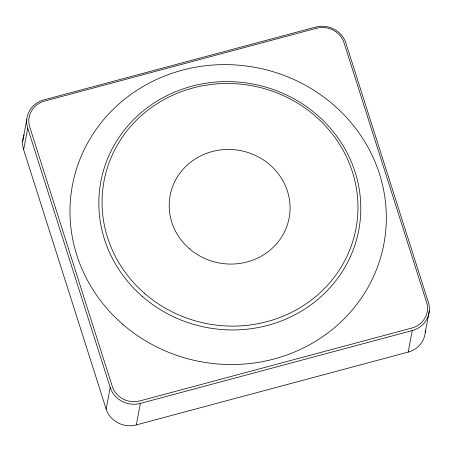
<?xml version="1.0" encoding="UTF-8"?>
<svg xmlns="http://www.w3.org/2000/svg" width="452" height="452" viewBox="0 0 452 452"><rect width="100%" height="100%" fill="white"/><g stroke="black" fill="none" stroke-linecap="round" stroke-linejoin="round"><path stroke-width="0.68" d="M22.685 141.148L26.747 119.622M23.64 149.708L27.708 128.176A24.227 22.877 10.7 0 1 43.827 99.909L315.688 27.086A24.227 22.877 10.7 0 1 345.848 42.957L428.36 302.292A24.227 22.877 10.7 0 1 412.241 330.565L408.173 352.091L136.312 424.914A24.227 22.877 10.7 0 1 106.152 409.043L23.64 149.708A24.227 22.877 10.7 0 1 24.165 134.95M106.152 409.043L110.22 387.517L27.708 128.176M136.312 424.914L140.38 403.387L412.241 330.565M425.253 332.378L429.315 310.852M425.326 330.135A24.227 22.877 10.7 0 1 408.173 352.091M140.38 403.387A24.227 22.877 10.7 0 1 110.22 387.517M316.4 28.273L44.533 101.095A22.204 20.973 10.7 0 0 29.764 127.012L112.271 386.347A22.204 20.973 10.7 0 0 139.917 400.896L411.778 328.073A22.204 20.973 10.7 0 0 426.552 302.156L344.045 42.821A22.204 20.973 10.7 0 0 316.4 28.273M189.382 248.707A60.562 57.195 10.7 0 0 288.817 219.599A60.562 57.195 10.7 0 0 210.711 151.962A60.562 57.195 10.7 0 0 189.382 248.707M144.798 293.591A128.187 121.057 10.7 0 0 355.272 231.989A128.187 121.057 10.7 0 0 189.947 88.818A128.187 121.057 10.7 0 0 144.798 293.591M142.6 296.665A131.216 123.916 10.7 0 0 358.046 233.605A131.216 123.916 10.7 0 0 188.812 87.055A131.216 123.916 10.7 0 0 142.6 296.665M122.825 324.35A158.471 149.657 10.7 0 0 383.013 248.193A158.471 149.657 10.7 0 0 178.63 71.207A158.471 149.657 10.7 0 0 122.825 324.35"/></g></svg>
